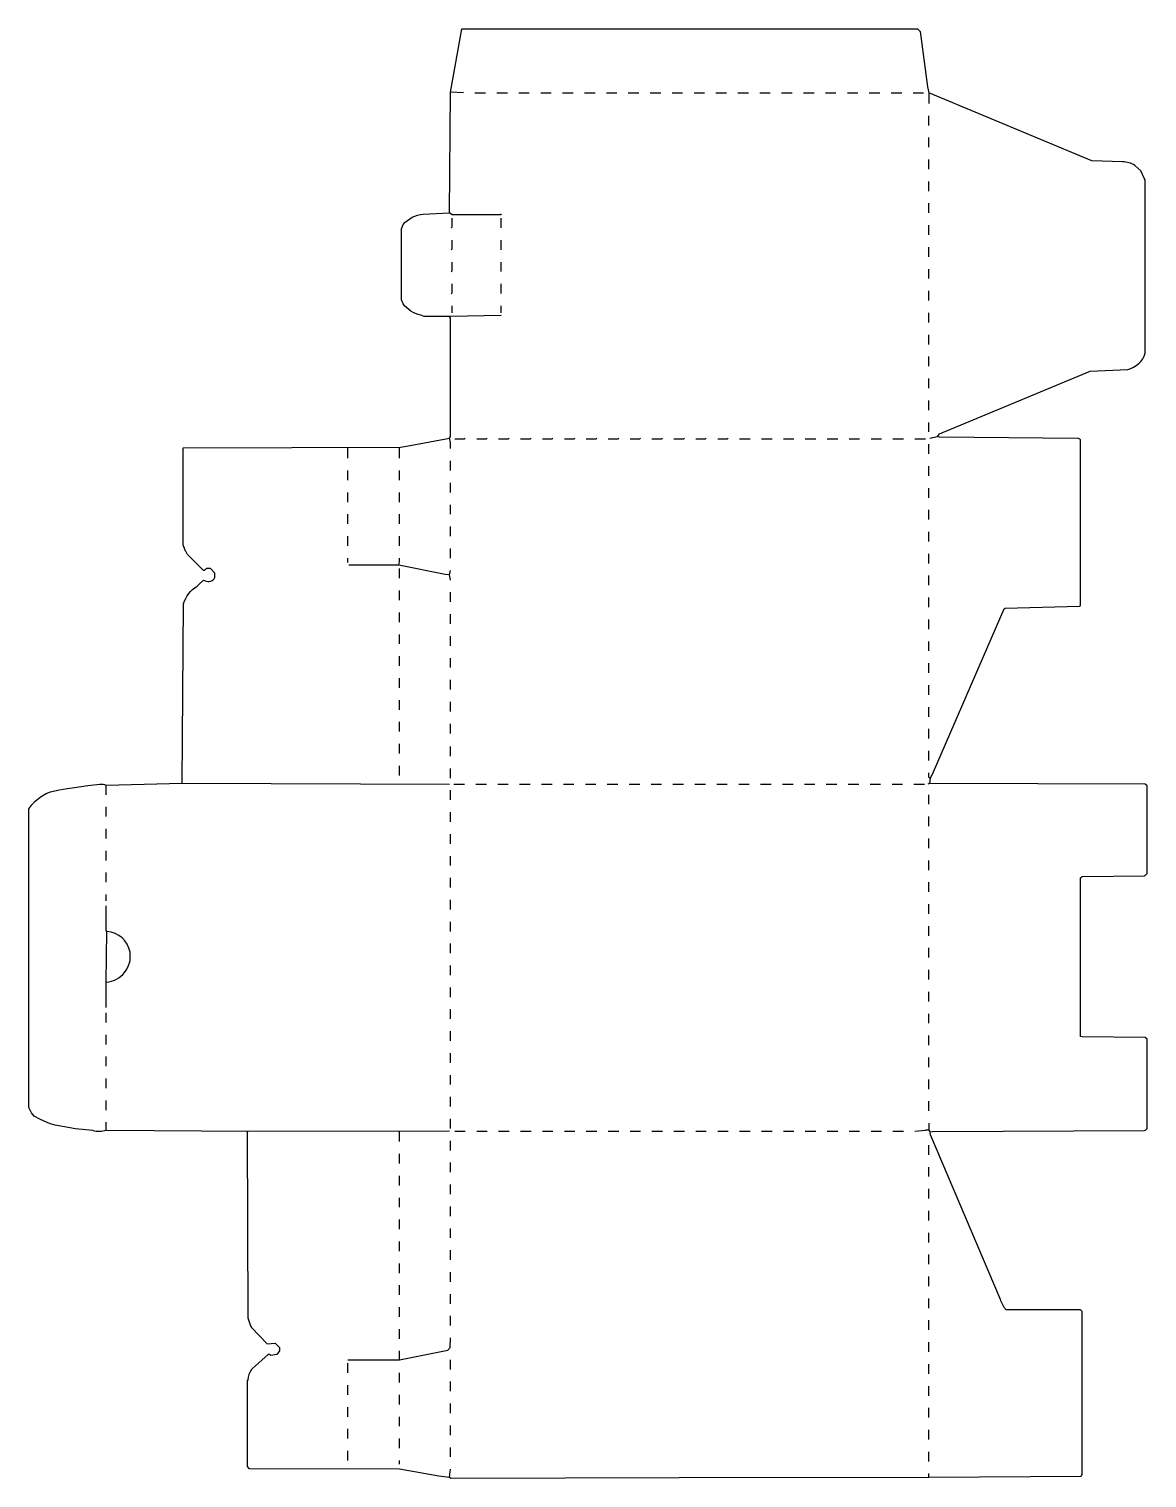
# Model space of a CAD drawing. Extents: x 66 to 1342, y 85 to 1739.
import ezdxf

# ---------------------------------------------------------------- set-up
doc = ezdxf.new("R2010")
doc.units = 0
doc.layers.get('0').update_dxf_attribs({"linetype": 'CONTINUOUS'})

msp = doc.modelspace()

# ---------------------------------------------------------------- linework, layer by layer
at = {"color": 250, "linetype": 'CONTINUOUS'}
for points in [[(605, 1528), (604, 1527), (549, 1527), (546, 1529), (547, 1667), (557.594595, 1726.067568), (560, 1739), (1080, 1739), (1083, 1736), (1091.58, 1672.94), (1093, 1666), (1093, 1654)], [(562, 1666), (547, 1667)], [(575, 1666), (587, 1666)], [(600, 1666), (612, 1666)], [(625, 1666), (637, 1666)], [(650, 1666), (662, 1666)], [(675, 1666), (687, 1666)], [(700, 1666), (712, 1666)], [(725, 1666), (737, 1666)], [(750, 1666), (762, 1666)], [(775, 1666), (787, 1666)], [(800, 1666), (812, 1666)], [(825, 1666), (837, 1666)], [(850, 1666), (862, 1666)], [(875, 1666), (887, 1666)], [(900, 1666), (912, 1666)], [(925, 1666), (937, 1666)], [(950, 1666), (962, 1666)], [(975, 1666), (987, 1666)], [(1000, 1666), (1012, 1666)], [(1025, 1666), (1037, 1666)], [(1050, 1666), (1062, 1666)], [(1075, 1666), (1087, 1666)], [(605, 1512), (605, 1523)], [(605, 1487), (605, 1498)], [(605, 1462), (605, 1473)], [(605, 1437), (605, 1448)], [(605, 1415), (605, 1423)], [(430, 1249), (430, 1261)], [(489, 1249), (489, 1261)], [(547, 1235), (547, 1246)], [(430, 1224), (430, 1235)], [(489, 1224), (489, 1235)], [(430, 1199), (430, 1210)], [(489, 1199), (489, 1210)], [(547, 1210), (547, 1221)], [(547, 1185), (547, 1196)], [(430, 1174), (430, 1185)], [(489, 1174), (489, 1185)], [(430, 1149), (430, 1160)], [(489, 1149), (489, 1160)], [(547, 1160), (547, 1171)], [(547, 1135), (547, 1146)], [(430, 1130), (430, 1135)], [(546, 1116), (541.067568, 1116.405405), (488, 1127), (431, 1127)], [(489, 1112), (489, 1123)], [(547, 1110), (546, 1116), (547, 1121)], [(489, 1087), (489, 1098)], [(547, 1085), (547, 1096)], [(489, 1062), (489, 1073)], [(547, 1060), (547, 1071)], [(489, 1037), (489, 1048)], [(547, 1035), (547, 1046)], [(489, 1012), (489, 1023)], [(547, 1010), (547, 1021)], [(489, 987), (489, 998)], [(547, 985), (547, 996)], [(489, 962), (489, 973)], [(547, 960), (547, 971)], [(489, 937), (489, 948)], [(547, 935), (547, 946)], [(489, 912), (489, 923)], [(547, 909), (547, 920)], [(489, 887), (489, 898)], [(547, 884), (547, 895)], [(551, 877), (563, 877)], [(576, 877), (588, 877)], [(601, 877), (613, 877)], [(626, 877), (638, 877)], [(651, 877), (663, 877)], [(676, 877), (688, 877)], [(701, 877), (713, 877)], [(726, 877), (738, 877)], [(751, 877), (763, 877)], [(776, 877), (788, 877)], [(801, 877), (813, 877)], [(826, 877), (838, 877)], [(851, 877), (863, 877)], [(876, 877), (888, 877)], [(901, 877), (913, 877)], [(926, 877), (938, 877)], [(951, 877), (963, 877)], [(976, 877), (988, 877)], [(1001, 877), (1013, 877)], [(1026, 877), (1038, 877)], [(1051, 877), (1063, 877)], [(1076, 877), (1088, 877)], [(154, 865), (154, 876)], [(547, 859), (547, 870)], [(154, 840), (154, 851)], [(547, 834), (547, 845)], [(154, 815), (154, 826)], [(547, 809), (547, 820)], [(154, 790), (154, 801)], [(547, 784), (547, 795)], [(154, 765), (154, 776)], [(547, 759), (547, 770)], [(154, 744), (154, 751)], [(547, 734), (547, 745)], [(154, 622), (154, 651), (155, 709), (154, 710), (154, 738)], [(547, 709), (547, 720)], [(547, 684), (547, 695)], [(547, 659), (547, 670)], [(547, 634), (547, 645)], [(154, 605), (154, 616)], [(547, 609), (547, 620)], [(154, 580), (154, 591)], [(547, 584), (547, 595)], [(154, 555), (154, 566)], [(547, 559), (547, 570)], [(154, 530), (154, 541)], [(547, 534), (547, 545)], [(154, 505), (154, 516)], [(547, 509), (547, 520)], [(154, 482), (154, 491)], [(489, 469), (489, 481)], [(547, 484), (547, 495)], [(552, 481), (564, 481)], [(577, 481), (589, 481)], [(602, 481), (614, 481)], [(627, 481), (639, 481)], [(652, 481), (664, 481)], [(677, 481), (689, 481)], [(702, 481), (714, 481)], [(727, 481), (739, 481)], [(752, 481), (764, 481)], [(777, 481), (789, 481)], [(802, 481), (814, 481)], [(827, 481), (839, 481)], [(852, 481), (864, 481)], [(877, 481), (889, 481)], [(902, 481), (914, 481)], [(927, 481), (939, 481)], [(952, 481), (964, 481)], [(977, 481), (989, 481)], [(1002, 481), (1014, 481)], [(1027, 481), (1039, 481)], [(1052, 481), (1064, 481)], [(547, 459), (547, 470)], [(489, 444), (489, 455)], [(547, 434), (547, 445)], [(489, 419), (489, 430)], [(547, 409), (547, 420)], [(489, 394), (489, 405)], [(547, 384), (547, 395)], [(489, 369), (489, 380)], [(547, 359), (547, 370)], [(489, 344), (489, 355)], [(547, 334), (547, 345)], [(489, 319), (489, 330)], [(547, 309), (547, 320)], [(489, 294), (489, 305)], [(547, 284), (547, 295)], [(489, 269), (489, 280)], [(547, 259), (547, 270)], [(489, 244), (489, 255)], [(430, 205), (430, 216)], [(489, 220), (489, 230)], [(547, 209), (547, 220)], [(489, 194), (489, 205)], [(430, 180), (430, 191)], [(547, 184), (547, 195)], [(430, 155), (430, 166)], [(489, 169), (489, 180)], [(547, 159), (547, 170)], [(489, 144), (489, 155)], [(430, 130), (430, 141)], [(547, 134), (547, 145)], [(430, 105), (430, 116)], [(489, 119), (489, 130)], [(547, 109), (547, 120)], [(489, 101), (489, 105)], [(546, 86), (547, 95)]]:
    msp.add_lwpolyline(points, dxfattribs=at)
for points in [[(1094, 1272), (1103, 1274), (1105.1, 1276.8), (1277.026154, 1348.529231), (1319.981536, 1350.480059, 0.275519), (1340, 1369), (1340, 1567), (1339.3, 1568.1), (1335, 1577), (1328.153846, 1583.230769, 0.126126), (1313.986507, 1587.514264), (1279.013493, 1588.485736), (1093, 1666)], [(605, 1412), (547, 1411), (517, 1411), (513.088235, 1412.352941, -0.181802), (493.2, 1425.1), (491, 1430), (491, 1511), (493.2, 1515.9, -0.203164), (516.016627, 1527.517815), (546, 1529)], [(547, 1260, 0.094028), (546, 1272), (547, 1274), (547, 1409), (546, 1411)], [(1094, 878), (1095, 884), (1098.2, 890.9), (1179, 1077), (1180, 1078), (1265, 1080), (1266, 1081), (1266, 1270, 0.215676), (1262.996875, 1271.503164), (1105.012342, 1272.987346), (1103, 1274)], [(241, 878), (242.497537, 1082.997561, -0.193302), (258, 1103), (260, 1105), (265, 1110), (267.1, 1109.2, 0.456869), (278, 1113), (278, 1118), (273, 1123), (269, 1123), (267.1, 1121.8), (266, 1121), (265, 1121), (247, 1139), (245.230769, 1142.153846), (244.8, 1142.9), (242, 1150), (242, 1261), (489.998, 1261.497984), (500.932432, 1263.405405), (546, 1272)], [(488, 1127, 0.063434), (489, 1135)], [(546, 481), (317.002164, 480.502183), (155.003125, 481.496836), (154, 482, -0.174139), (138.964706, 481.541176), (119.053846, 483.430769), (95.9, 487.7), (90.088235, 489.352941), (79.1, 494.2), (72, 498), (68.8, 501.9), (66, 508), (66, 849, -0.231023), (100.911765, 870.352941), (104.911765, 871.352941), (133.032995, 875.538071), (147, 877, -0.097115), (154, 876), (241, 878), (546, 877)], [(1093, 490), (1093, 482), (1094, 480), (1097.002049, 480.502066), (1338.997951, 481.497934, 0.113674), (1342, 484), (1342, 586), (1340, 588), (1267.9, 588.7), (1266, 589), (1266, 770), (1268.006847, 771.50704), (1338.993153, 772.49296, 0.113139), (1342, 775), (1342, 875), (1340, 877), (1094.9, 877.8), (1094, 878), (1092, 877)], [(154, 651, 0.438383), (181.352941, 685.088235, 0.342935), (155, 709)], [(315, 480), (315.647059, 267.911765), (318.8, 258.9), (319.8, 256.9), (338, 238), (347, 239), (352, 234), (352, 230), (349, 226), (342, 225), (341, 226), (339, 226), (321, 210), (320, 209, 0.123261), (315.615385, 197.076923), (315, 196), (315, 98), (317, 96), (488.997127, 95.502907), (533.932432, 87.594595), (546, 86), (548, 85), (808.001742, 85.501754), (1093, 86), (1266.988507, 86.999868), (1267.3, 87.9), (1268, 89), (1268, 275), (1266, 277), (1181, 277, -0.088096), (1174.8, 288.9), (1094.8, 476.9, -0.179961), (1095, 480)], [(430, 220), (489, 220), (544, 231, 0.083953), (546.544828, 234.037931), (547, 245)]]:
    msp.add_lwpolyline(points, format="xyb", dxfattribs=at)
at = {"color": 251, "linetype": 'CONTINUOUS'}
for points in [[(1093, 1629), (1093, 1640)], [(1093, 1604), (1093, 1615)], [(1093, 1579), (1093, 1590)], [(1093, 1554), (1093, 1565)], [(1093, 1529), (1093, 1540)], [(1093, 1504), (1093, 1515)], [(1093, 1479), (1093, 1490)], [(1093, 1454), (1093, 1465)], [(1093, 1429), (1093, 1440)], [(549, 1415), (549, 1423)], [(1093, 1404), (1093, 1415)], [(1093, 1379), (1093, 1390)], [(1093, 1354), (1093, 1365)], [(1093, 1329), (1093, 1340)], [(1093, 1304), (1093, 1315)], [(1093, 1279), (1093, 1290)], [(877, 1271), (889, 1271)], [(902, 1271), (914, 1271)], [(927, 1271), (939, 1271)], [(952, 1271), (964, 1271)], [(977, 1271), (989, 1271)], [(1002, 1271), (1014, 1271)], [(1027, 1271), (1039, 1271)], [(1052, 1271), (1064, 1271)], [(1077, 1271), (1089, 1271)], [(1093, 1254), (1093, 1265)], [(1093, 1229), (1093, 1240)], [(1093, 1204), (1093, 1215)], [(1093, 1179), (1093, 1190)], [(1093, 1154), (1093, 1165)], [(1093, 1129), (1093, 1140)], [(1093, 1104), (1093, 1115)], [(1093, 1079), (1093, 1090)], [(1093, 1054), (1093, 1065)], [(1093, 1029), (1093, 1040)], [(1093, 1004), (1093, 1015)], [(1093, 979), (1093, 990)], [(1093, 954), (1093, 965)], [(1093, 929), (1093, 940)], [(1093, 904), (1093, 915)], [(1095, 884), (1094, 884), (1093, 885), (1093, 890)], [(1093, 854), (1093, 865)], [(1093, 829), (1093, 840)], [(1093, 804), (1093, 815)], [(1093, 779), (1093, 790)], [(1093, 754), (1093, 765)], [(1093, 729), (1093, 740)], [(1093, 704), (1093, 715)], [(1093, 679), (1093, 690)], [(1093, 654), (1093, 665)], [(1093, 629), (1093, 640)], [(1093, 604), (1093, 615)], [(1093, 579), (1093, 590)], [(1093, 554), (1093, 565)], [(1093, 529), (1093, 540)], [(1093, 504), (1093, 515)], [(1093, 454), (1093, 465)], [(1093, 429), (1093, 440)], [(1093, 404), (1093, 415)], [(1093, 379), (1093, 390)], [(1093, 354), (1093, 365)], [(1093, 329), (1093, 340)], [(1093, 304), (1093, 315)], [(1093, 279), (1093, 290)], [(1093, 254), (1093, 265)], [(1093, 229), (1093, 240)], [(1093, 204), (1093, 215)], [(1093, 179), (1093, 190)], [(1093, 154), (1093, 165)], [(1093, 129), (1093, 140)], [(1093, 104), (1093, 115)], [(1093, 86), (1093, 90)]]:
    msp.add_lwpolyline(points, dxfattribs=at)
at = {"color": 252, "linetype": 'CONTINUOUS'}
for points in [[(548, 1512), (549, 1513), (549, 1523)], [(548, 1487), (549, 1488), (549, 1498)], [(548, 1462), (549, 1463), (549, 1473)], [(548, 1437), (549, 1438), (549, 1448)], [(552, 1271), (563, 1271), (564, 1272)], [(577, 1271), (588, 1271), (589, 1272)], [(602, 1271), (613, 1271), (614, 1272)], [(627, 1271), (638, 1271), (639, 1272)], [(652, 1271), (663, 1271), (664, 1272)], [(677, 1271), (688, 1271), (689, 1272)], [(702, 1271), (713, 1271), (714, 1272)], [(727, 1271), (738, 1271), (739, 1272)], [(752, 1271), (763, 1271), (764, 1272)], [(777, 1271), (788, 1271), (789, 1272)], [(802, 1271), (813, 1271), (814, 1272)], [(827, 1271), (838, 1271), (839, 1272)], [(852, 1271), (863, 1271), (864, 1272)]]:
    msp.add_lwpolyline(points, dxfattribs=at)
at = {"color": 197, "linetype": 'CONTINUOUS'}
msp.add_lwpolyline([(1077, 481), (1089, 482, -0.236068), (1093, 482)], format="xyb", dxfattribs=at)

doc.saveas('drawing.dxf')
